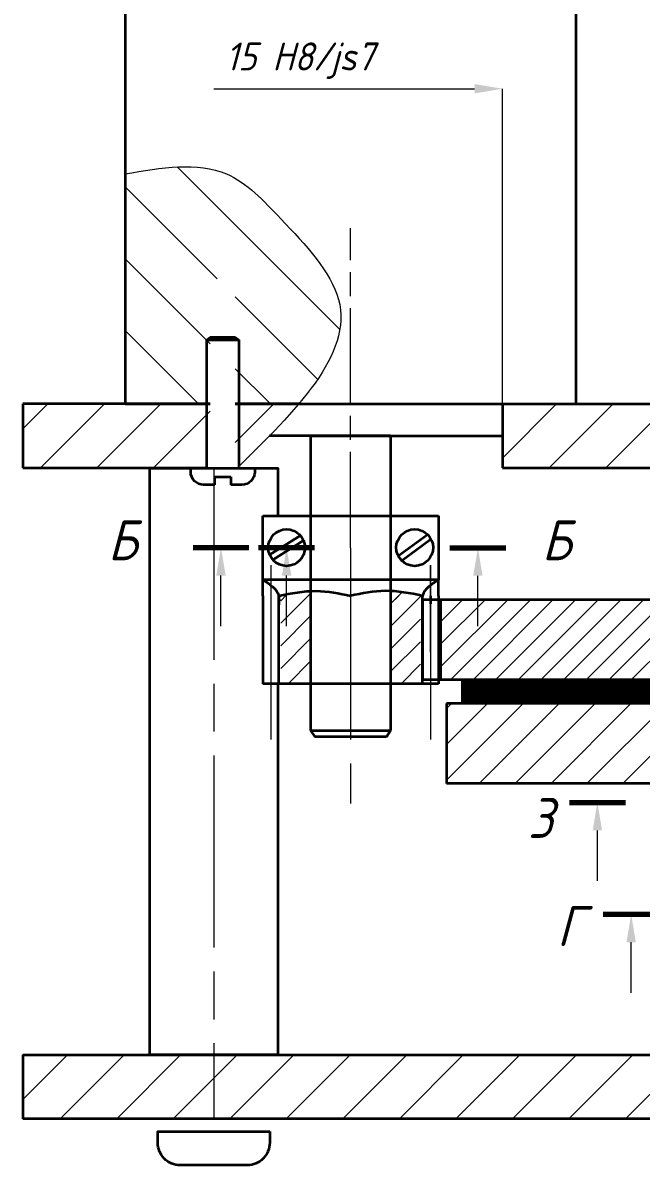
# Model space of a CAD drawing. Header units: millimetres. Extents: x 0 to 1511, y 0 to 853.
# Drawn here: x 455.3 to 532.6, y 305.7 to 448.6 of the extents above; entities that cross this region are included whole.
import ezdxf

# ---------------------------------------------------------------- set-up
doc = ezdxf.new("R2010")
doc.units = ezdxf.units.MM
doc.linetypes.add('AM_ISO08W050', pattern=[18, 12, -1.5, 3, -1.5])
doc.linetypes.add('AM_ISO08W050x2', pattern=[9, 6, -0.75, 1.5, -0.75])
for name, color, linetype, lineweight in [('AM_0', 7, 'Continuous', 35), ('AM_4', 3, 'Continuous', 15), ('AM_5', 3, 'Continuous', 15), ('AM_7', 4, 'AM_ISO08W050', 15), ('AM_8', 1, 'Continuous', 15), ('AM_8N', 1, 'Continuous', 15), ('основные', 7, 'Continuous', 35), ('оч жирные', 7, 'Continuous', 70), ('тонкие', 2, 'Continuous', 15)]:
    doc.layers.add(name, color=color, linetype=linetype, lineweight=lineweight)
doc.styles.get("Standard").update_dxf_attribs({"font": 'geniso.shx', "oblique": 15})
pattern_1 = [(45, (-243.6007, -137.9866), (-0.7071068, 0.7071068), [])]
pattern_2 = [(45, (-243.6007, -137.9866), (-1.767767, 1.767767), [])]

# ---------------------------------------------------------------- blocks, each defined once
blk = doc.blocks.new('GENZOONQJ7VO5')
at = {"layer": 'AM_8'}
h = blk.add_hatch(dxfattribs=at)
h.set_pattern_fill('_U', color=256, scale=2.5, angle=45, style=0, pattern_type=0)
h.set_pattern_definition(pattern_2)
edge = h.paths.add_edge_path(flags=0)
edge.add_line((-36.551, 58.058), (-36.717, 58.154))
edge.add_line((-36.717, 58.154), (-36.717, 62.013))
edge.add_line((-32.745, 62.013), (-36.717, 62.013))
edge.add_line((-36.551, 58.058), (-32.745, 62.013))
edge = h.paths.add_edge_path(flags=0)
edge.add_line((-38.284, 58.154), (-38.547, 58.002))
edge.add_line((-50.001, 58.013), (-38.547, 58.002))
edge.add_line((-50.001, 62.013), (-50.001, 58.013))
edge.add_line((-38.284, 62.013), (-50.001, 62.013))
edge.add_line((-38.284, 62.013), (-38.284, 58.154))
edge = h.paths.add_edge_path(flags=0)
edge.add_line((-38.284, 58.154), (-38.547, 58.002))
edge.add_line((-38.284, 62.013), (-38.284, 58.154))
edge.add_line((-36.717, 62.013), (-38.284, 62.013))
edge.add_line((-36.717, 58.154), (-36.717, 62.013))
edge.add_line((-36.551, 58.058), (-36.717, 58.154))
edge.add_line((-36.607, 58), (-36.551, 58.058))
edge.add_line((-38.547, 58.002), (-36.607, 58))
edge = h.paths.add_edge_path(flags=0)
edge.add_line((-38.284, 58.154), (-38.547, 58.002))
edge.add_line((-38.284, 62.013), (-38.284, 58.154))
edge.add_line((-36.717, 62.013), (-38.284, 62.013))
edge.add_line((-36.717, 58.154), (-36.717, 62.013))
edge.add_line((-36.551, 58.058), (-36.717, 58.154))
edge.add_line((-36.607, 58), (-36.551, 58.058))
edge.add_line((-38.547, 58.002), (-36.607, 58))
h = blk.add_hatch(dxfattribs=at)
h.set_pattern_fill('_U', color=256, scale=2.5, angle=45, style=0, pattern_type=0)
h.set_pattern_definition(pattern_2)
edge = h.paths.add_edge_path(flags=0)
edge.add_line((-0.567, 58.013), (-0.567, 62.013))
edge.add_line((0.999, 62.013), (-0.567, 62.013))
edge.add_line((0.999, 58.013), (0.999, 62.013))
edge.add_line((-0.567, 58.013), (0.999, 58.013))
edge = h.paths.add_edge_path(flags=0)
edge.add_line((-7.717, 58.013), (-7.717, 62.013))
edge.add_line((-2.134, 62.013), (-7.717, 62.013))
edge.add_line((-2.134, 62.013), (-2.134, 58.013))
edge.add_line((-7.717, 58.013), (-2.134, 58.013))
edge = h.paths.add_edge_path(flags=0)
edge.add_line((-9.284, 62.013), (-9.284, 58.013))
edge.add_line((-20.001, 58.013), (-9.284, 58.013))
edge.add_line((-20.001, 62.013), (-20.001, 58.013))
edge.add_line((-9.284, 62.013), (-20.001, 62.013))
edge = h.paths.add_edge_path(flags=0)
edge.add_line((-2.134, 62.013), (-2.134, 58.013))
edge.add_line((-0.567, 62.013), (-2.134, 62.013))
edge.add_line((-0.567, 58.013), (-0.567, 62.013))
edge.add_line((-2.134, 58.013), (-0.567, 58.013))
edge = h.paths.add_edge_path(flags=0)
edge.add_line((-9.284, 62.013), (-9.284, 58.013))
edge.add_line((-7.717, 62.013), (-9.284, 62.013))
edge.add_line((-7.717, 58.013), (-7.717, 62.013))
edge.add_line((-9.284, 58.013), (-7.717, 58.013))
edge = h.paths.add_edge_path(flags=0)
edge.add_line((-2.134, 62.013), (-2.134, 58.013))
edge.add_line((-0.567, 62.013), (-2.134, 62.013))
edge.add_line((-0.567, 58.013), (-0.567, 62.013))
edge.add_line((-2.134, 58.013), (-0.567, 58.013))
edge = h.paths.add_edge_path(flags=0)
edge.add_line((-9.284, 62.013), (-9.284, 58.013))
edge.add_line((-7.717, 62.013), (-9.284, 62.013))
edge.add_line((-7.717, 58.013), (-7.717, 62.013))
edge.add_line((-9.284, 58.013), (-7.717, 58.013))
h = blk.add_hatch(dxfattribs=at)
h.set_pattern_fill('_U', color=256, angle=45, style=0, pattern_type=0)
h.set_pattern_definition(pattern_1)
h.paths.add_polyline_path([(-33.876, 50.013), (-33.876, 44.513), (-32.001, 44.513), (-32.001, 50.306)])
h = blk.add_hatch(dxfattribs=at)
h.set_pattern_fill('_U', color=256, angle=45, style=0, pattern_type=0)
h.set_pattern_definition(pattern_1)
h.paths.add_polyline_path([(-25.126, 44.513), (-25.126, 50.013), (-27.001, 50.306), (-27.001, 44.513)])
h = blk.add_hatch(dxfattribs=at)
h.set_pattern_fill('_U', color=256, angle=45, style=0, pattern_type=0)
h.set_pattern_definition(pattern_1)
h.paths.add_polyline_path([(-27.001, 50.013), (-27.001, 44.513), (-25.126, 44.513), (-25.126, 50.013)])
h = blk.add_hatch(dxfattribs=at)
h.set_pattern_fill('_U', color=256, angle=45, style=0, pattern_type=0)
h.set_pattern_definition(pattern_1)
h.paths.add_polyline_path([(-23.876, 44.763), (4.999, 44.763), (4.999, 44.767), (6.999, 44.766), (6.999, 49.763), (-23.876, 49.763)])
h = blk.add_hatch(dxfattribs=at)
h.set_pattern_fill('_U', color=256, scale=2.5, angle=45, style=0, pattern_type=0)
h.set_pattern_definition([(45, (-243.6007, -133.979), (-1.767767, 1.767767), [])])
h.paths.add_polyline_path([(-50.001, 21.292), (-50.001, 17.292), (4.924, 17.292), (4.924, 21.292)])
at = {"layer": 'AM_8N'}
h = blk.add_hatch(dxfattribs=at)
h.set_pattern_fill('ANSI31', color=256, angle=90, style=0)
h.set_pattern_definition([(135, (-243.6007, -188.356), (-2.245064, -2.245064), [])])
edge = h.paths.add_edge_path(flags=0)
edge.add_line((-36.717, 62.013), (-36.717, 69.6))
edge.add_line((-36.717, 69.6), (-37.501, 70.052))
edge.add_line((-37.501, 70.052), (-38.284, 69.6))
edge.add_line((-38.284, 69.6), (-38.284, 62.013))
edge.add_line((-43.601, 62.013), (-38.284, 62.013))
edge.add_line((-43.601, 76.402), (-43.601, 62.013))
edge.add_spline(control_points=[(-32.745, 62.013), (-30.882, 64.22), (-28.719, 68.175), (-33.477, 73.178), (-37.502, 77.457), (-41.339, 76.793), (-43.601, 76.402)], knot_values=[0, 0, 0, 0, 7.675196, 13.869158, 18.286503, 24.625285, 24.625285, 24.625285, 24.625285], degree=3, periodic=0)
edge.add_line((-36.717, 62.013), (-32.745, 62.013))
edge = h.paths.add_edge_path(flags=0)
edge.add_line((-36.717, 62.013), (-36.717, 69.6))
edge.add_line((-38.284, 62.013), (-36.717, 62.013))
edge.add_line((-38.284, 69.6), (-38.284, 62.013))
edge.add_line((-37.501, 70.052), (-38.284, 69.6))
edge.add_line((-36.717, 69.6), (-37.501, 70.052))
edge = h.paths.add_edge_path(flags=0)
edge.add_line((-36.717, 62.013), (-36.717, 69.6))
edge.add_line((-38.284, 62.013), (-36.717, 62.013))
edge.add_line((-38.284, 69.6), (-38.284, 62.013))
edge.add_line((-37.501, 70.052), (-38.284, 69.6))
edge.add_line((-36.717, 69.6), (-37.501, 70.052))
h = blk.add_hatch(dxfattribs=at)
h.set_pattern_fill('ANSI31', color=256, scale=0.5)
h.set_pattern_definition([(45, (-243.6007, -188.3561), (-1.122532, 1.122532), [])])
h.paths.add_polyline_path([(49.499, 43.267), (32.639, 43.267), (32.639, 39.275), (32.966, 39.275), (33.199, 39.275), (33.227, 39.275), (33.227, 38.267), (49.499, 38.267)])
h.paths.add_polyline_path([(30.639, 41.284), (30.639, 43.267), (18.999, 43.267), (18.999, 41.767), (19.955, 41.767), (19.955, 33.767), (18.999, 33.767), (18.999, 26.267), (21.999, 26.267), (21.999, 38.267), (24.4, 38.267), (30, 38.267), (30, 38.456), (30, 39.194), (30, 39.275), (30.036, 39.275), (30.639, 39.275)])
h.paths.add_polyline_path([(6.999, 43.267), (-4.641, 43.267), (-4.641, 39.275), (-4.038, 39.275), (-4.002, 39.275), (-4.002, 39.194), (-4.002, 38.456), (-4.002, 38.267), (1.598, 38.267), (3.999, 38.267), (3.999, 26.268), (6.998, 26.267)])
h.paths.add_polyline_path([(-6.641, 41.284), (-6.641, 43.267), (-23.501, 43.267), (-23.501, 38.267), (-7.229, 38.267), (-7.229, 39.275), (-7.201, 39.275), (-6.967, 39.275), (-6.641, 39.275)])
at = {"layer": 'основные'}
h = blk.add_hatch(dxfattribs=at)
h.set_pattern_fill('GRATE', color=256, scale=0.069, angle=45, style=0)
h.set_pattern_definition([(45, (-243.60071, -137.986576), (-0.0387273545, 0.0387273545), []), (135, (-243.6007, -137.98658), (-0.15490942, -0.15490942), [])])
h.paths.add_polyline_path([(4.999, 44.763), (-22.501, 44.763), (-22.501, 43.267), (4.999, 43.267)])
h.paths.add_polyline_path([(48.499, 44.763), (20.999, 44.763), (20.999, 43.267), (48.499, 43.267)])
at = {"layer": 'AM_0'}
for p, q in [((-27.001, 60.013), (-32.001, 60.013)), ((-32.001, 60.013), (-32.001, 50.013)), ((-32.001, 60.013), (-27.001, 60.013)), ((-27.001, 60.013), (-27.001, 50.013)), ((-24.001, 51.013), (-35.001, 51.013)), ((-35.001, 50.013), (-35.001, 44.513)), ((-25.001, 49.763), (-25.001, 44.763)), ((50.999, 49.763), (-25.001, 49.763)), ((-24.001, 50.013), (-24.001, 44.513)), ((-23.876, 49.763), (-23.876, 44.763)), ((-24.001, 44.513), (-35.001, 44.513)), ((-32.001, 44.513), (-32.001, 41.592)), ((-27.001, 44.513), (-32.001, 44.513)), ((-27.001, 44.513), (-27.001, 41.592)), ((6.999, 44.763), (-25.001, 44.763)), ((-32.001, 41.592), (-31.734, 41.19)), ((-27.001, 41.592), (-27.268, 41.19)), ((-27.268, 41.19), (-31.734, 41.19))]:
    blk.add_line(p, q, dxfattribs=at)
at = {"layer": 'AM_7', "linetype": 'AM_ISO08W050x2'}
for p, q in [((-29.501, 53.013), (-29.501, 73.013)), ((-32.001, 60.013), (-32.001, 60.013))]:
    blk.add_line(p, q, dxfattribs=at)
at = {"layer": 'AM_7'}
for p, q in [((-38.064, 58.013), (-38.064, 17.284)), ((-29.501, 53.013), (-29.501, 37.013)), ((-34.501, 51.931), (-34.501, 41.013)), ((-24.533, 51.931), (-24.501, 41.013)), ((-24.501, 51.931), (-24.501, 41.263))]:
    blk.add_line(p, q, dxfattribs=at)
at = {"layer": 'основные'}
for p, q in [((-43.601, 76.402), (-43.601, 62.013)), ((-38.501, 66.029), (-38.284, 66.19)), ((-38.501, 58.029), (-38.501, 66.029)), ((-38.501, 66.029), (-36.501, 66.029)), ((-38.284, 66.19), (-37.501, 66.19)), ((-37.501, 66.19), (-36.717, 66.19)), ((-36.717, 66.19), (-36.501, 66.029)), ((-36.501, 66.029), (-36.501, 58.104)), ((-15.401, 62.013), (-15.401, 66.013)), ((-50.001, 62.013), (-50.001, 58.013)), ((-43.601, 62.013), (-38.284, 62.013)), ((-36.717, 62.013), (-29.501, 62.013)), ((-20.001, 62.013), (-20.001, 60.013)), ((-20.001, 62.013), (-20.001, 58.013)), ((-15.401, 62.013), (-9.284, 62.013)), ((-29.501, 60.013), (-34.581, 60.013)), ((-29.501, 60.013), (-20.001, 60.013)), ((-20.001, 58.013), (0.999, 58.013)), ((-38.001, 56.954), (-38.001, 57.454)), ((-38.001, 57.454), (-37.001, 57.454)), ((-37.001, 57.454), (-37.001, 56.954)), ((-35.001, 51.013), (-35.001, 55.013)), ((-35.001, 55.013), (-24.001, 55.013)), ((-24.001, 55.013), (-24.001, 51.013)), ((-32.628, 53.79), (-34.567, 52.581)), ((-26.521, 52.503), (-24.691, 53.845)), ((-34.37, 52.265), (-32.444, 53.466)), ((-24.458, 53.553), (-26.301, 52.203)), ((-34.567, 52.581), (-34.37, 52.265)), ((-26.301, 52.203), (-26.521, 52.503)), ((-35.001, 50.013), (-35.001, 51.013)), ((-24.001, 50.013), (-24.001, 51.013)), ((-34.001, 44.513), (-34.001, 50.013)), ((-32.001, 50.013), (-32.001, 44.513)), ((-27.001, 50.013), (-27.001, 44.513)), ((-25.001, 44.513), (-25.001, 50.013)), ((-24.501, 50.013), (-24.501, 49.513)), ((-22.501, 43.267), (-22.501, 44.763)), ((-22.501, 43.267), (-23.501, 43.267)), ((-23.501, 43.267), (-23.501, 38.267)), ((6.999, 43.267), (-23.501, 43.267)), ((4.999, 43.267), (-22.501, 43.267)), ((-32.001, 41.592), (-27.001, 41.592)), ((-7.201, 38.267), (-23.501, 38.267)), ((-50.001, 21.292), (-50.001, 17.292))]:
    blk.add_line(p, q, dxfattribs=at)
for points in [[(-32.745, 62.013), (-15.401, 62.013), (-15.401, 113.013), (-43.601, 113.013), (-43.601, 76.402)], [(-38.284, 62.013), (-50.001, 62.013)], [(-32.745, 62.013), (-36.717, 62.013)], [(-50.001, 58.013), (-38.527, 58.013)], [(-34.064, 44.513), (-34.064, 21.292), (-42.064, 21.292), (-42.064, 58), (-34.064, 58), (-34.064, 55.013)], [(-50.001, 21.292), (4.924, 21.292), (4.924, 17.292), (-50.001, 17.292)]]:
    blk.add_lwpolyline(points, dxfattribs=at)
blk.add_lwpolyline([(-38.001, 56.954), (-38.701, 56.954, -0.414214), (-39.501, 57.754), (-39.501, 58), (-35.501, 58), (-35.501, 57.754, -0.414214), (-36.301, 56.954), (-37.001, 56.954)], format="xyb", dxfattribs=at)
blk.add_lwpolyline([(-34.564, 16.492), (-34.564, 15.792, -0.414214), (-35.964, 14.392), (-40.164, 14.392, -0.414214), (-41.564, 15.792), (-41.564, 16.492)], format="xyb", close=True, dxfattribs=at)
for centre in [(-33.505, 53.024), (-25.496, 53.024)]:
    blk.add_circle(centre, 1.15, dxfattribs=at)
for points in [[(-35.001, 51.013), (-34.001, 50.013), (-34.001, 49.437)], [(-24.001, 51.013), (-25.001, 50.013), (-25.001, 49.437)], [(-34.001, 50.013), (-31.659, 50.312), (-29.501, 50.013)], [(-25.001, 50.013), (-27.342, 50.312), (-29.501, 50.013)]]:
    blk.add_spline(points, degree=3, dxfattribs=at)
at = {"layer": 'тонкие'}
blk.add_spline([(-43.601, 76.402), (-37.262, 76.402), (-33.857, 73.587), (-30.256, 68.548), (-36.607, 58)], degree=3, dxfattribs=at)

msp = doc.modelspace()

# ---------------------------------------------------------------- linework, layer by layer
at = {"layer": 'AM_4'}
msp.add_line((515.308, 400.966), (515.308, 440.398), dxfattribs=at)
at = {"layer": 'AM_5'}
for p, q in [((479.189, 440.398), (511.808, 440.398)), ((480.093, 373.169), (480.093, 379.489)), ((488.299, 373.167), (488.299, 379.486)), ((512.228, 373.147), (512.228, 379.466)), ((527.173, 341.291), (527.173, 347.61)), ((531.4, 327.288), (531.4, 333.607))]:
    msp.add_line(p, q, dxfattribs=at)
msp.add_solid([(511.808, 440.981), (511.808, 439.814), (515.308, 440.398)], dxfattribs=at)
at = {"layer": 'AM_5', "linetype": 'Continuous'}
for points in [[(480.676, 379.489), (479.51, 379.489), (480.093, 382.989)], [(488.882, 379.486), (487.716, 379.486), (488.299, 382.986)], [(512.811, 379.466), (511.644, 379.466), (512.228, 382.966)], [(527.757, 347.61), (526.59, 347.61), (527.173, 351.11)], [(531.983, 333.607), (530.816, 333.607), (531.4, 337.107)]]:
    msp.add_trace(points, dxfattribs=at)
at = {"layer": 'оч жирные'}
for p, q in [((476.593, 382.989), (483.593, 382.989)), ((484.799, 382.986), (491.799, 382.986)), ((508.728, 382.966), (515.728, 382.966)), ((523.673, 351.11), (530.673, 351.11)), ((527.9, 337.107), (534.9, 337.107))]:
    msp.add_line(p, q, dxfattribs=at)

# ---------------------------------------------------------------- block references
at = {"layer": 'AM_0', "xscale": 2, "yscale": 2, "zscale": 2}
msp.add_blockref('GENZOONQJ7VO5', (555.31, 276.939), dxfattribs=at)

# ---------------------------------------------------------------- texts
at = {"layer": 'AM_5', "color": 2, "insert": (489.95, 443.91), "char_height": 3.5, "attachment_point": 5}
msp.add_mtext('\\A1;15 H8/js7', dxfattribs=at)
at = {"layer": 'основные', "char_height": 5, "attachment_point": 1}
for s, insert in [('Б', (465.938, 386.416)), ('Б', (520.214, 386.416)), ('З', (518.473, 351.656)), ('Г', (522.105, 338.152))]:
    msp.add_mtext(s, dxfattribs=dict(at, insert=insert))

doc.saveas('drawing.dxf')
